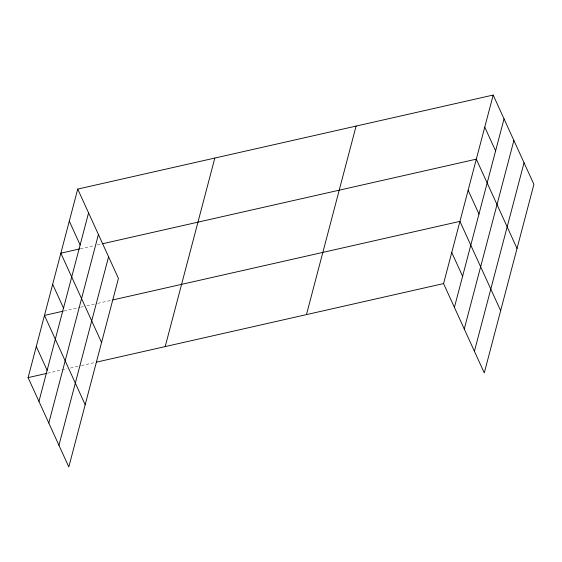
<?xml version="1.0" encoding="UTF-8"?>
<svg xmlns="http://www.w3.org/2000/svg" width="562" height="562" viewBox="0 0 562 562"><rect width="100%" height="100%" fill="white"/><g stroke="black" fill="none" stroke-linecap="round" stroke-linejoin="round"><path stroke-width="0.42" stroke-dasharray="2.81 2.11" d="M80.317 248.776L93.861 245.713M97.247 244.948L101.476 243.992M63.942 310.997L80.022 307.358M80.865 307.161L83.408 306.592M86.794 305.826L96.945 303.522M97.795 303.332L111.332 300.27M47.566 373.21L67.033 368.805M70.419 368.04L80.57 365.743M81.42 365.553L94.957 362.483"/><path stroke-width="0.84" d="M77.725 189.085L118.434 278.415L68.81 466.945L28.1 377.615L77.725 189.085L493.19 95.055L533.9 184.385L484.275 372.915L443.566 283.585L493.19 95.055M38.947 401.416L88.571 212.879M48.803 423.038L98.427 234.502M58.954 445.322L108.578 256.785M165.2 346.585L214.832 158.055M306.459 314.615L356.09 126.085M454.405 307.386L504.037 118.849M464.261 329.009L513.893 140.472M474.419 351.292L524.044 162.755M79.474 248.973L60.851 253.181L101.56 342.518M102.326 243.796L476.316 159.151L517.026 248.481M63.099 311.186L44.475 315.401L85.185 404.731M113.025 299.883L459.941 221.372L500.651 310.702M28.1 377.615L46.716 373.407M96.65 362.104L443.566 283.585M484.753 127.103L495.6 150.897M468.132 190.265L478.972 214.059M451.75 252.478L462.596 276.272M69.288 221.133L80.134 244.927M52.666 284.295L63.506 308.088M36.291 346.508L47.131 370.302"/></g></svg>
